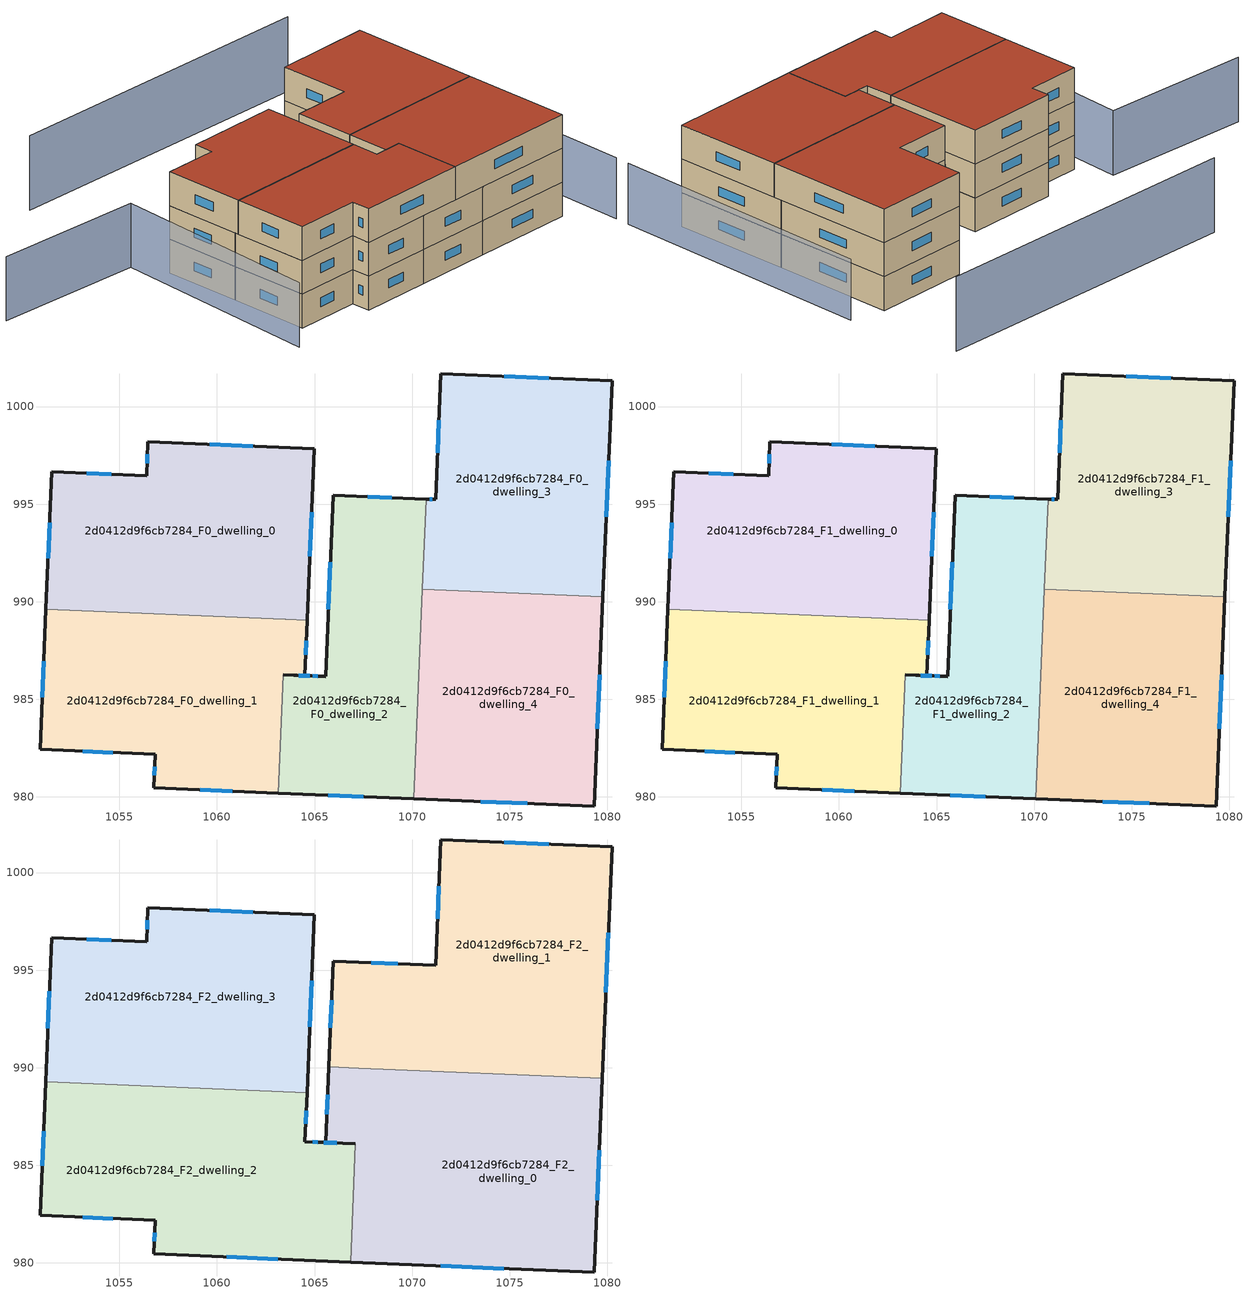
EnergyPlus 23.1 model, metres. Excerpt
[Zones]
2d0412d9f6cb7284_F0_dwelling_0
 floor ground (EU_floor_Construction): 1065,997.84 1064.63,989.06 1051.23,989.62 1051.52,996.66 1056.39,996.46 1056.46,998.19 z0
 wall outside (EU_wall_Construction): 1064.63,989.06 1065,997.84 1056.46,998.19 1056.39,996.46 1051.52,996.66 1051.23,989.62 z0:3
 wall to 2d0412d9f6cb7284_F0_dwelling_1 (EU_wall_Construction): 1051.23,989.62 1063.51,989.11 1064.63,989.06 z0:3
 window (EU_Window_Construction): 1051.41,994.05 1051.34,992.23 / 1054.58,996.54 1053.33,996.59 / 1056.43,997.55 1056.42,997.1 / 1061.83,997.97 1059.63,998.06 / 1064.77,992.32 1064.86,994.58 z1.11:1.89
2d0412d9f6cb7284_F0_dwelling_1
 floor ground (EU_floor_Construction): 1064.63,989.06 1064.51,986.21 1065.57,986.16 1063.39,986.25 1063.14,980.19 1056.77,980.46 1056.84,982.17 1050.93,982.42 1051.23,989.62 z0
 wall outside (EU_wall_Construction): 1051.23,989.62 1050.93,982.42 1056.84,982.17 1056.77,980.46 1063.14,980.19 / 1063.39,986.25 1065.57,986.16 1064.51,986.21 1064.63,989.06 z0:3
 wall to 2d0412d9f6cb7284_F0_dwelling_2 (EU_wall_Construction): 1063.14,980.19 1063.39,986.25 z0:3
 window (EU_Window_Construction): 1053.12,982.33 1054.65,982.27 / 1051.12,986.95 1051.04,985.09 / 1064.55,987.27 1064.58,988 / 1065.18,986.18 1064.9,986.19 / 1064.2,986.21 1064.76,986.19 / 1059.13,980.36 1060.78,980.29 / 1056.81,981.54 1056.8,981.09 z1.11:1.89
2d0412d9f6cb7284_F0_dwelling_2
 floor ground (EU_floor_Construction): 1070.72,995.26 1070.08,979.9 1063.14,980.19 1063.39,986.25 1065.57,986.17 1065.96,995.46 z0
 wall outside (EU_wall_Construction): 1070.72,995.26 1065.96,995.46 1065.57,986.17 1063.39,986.25 / 1063.14,980.19 1070.08,979.9 z0:3
 wall to 2d0412d9f6cb7284_F0_dwelling_4 (EU_wall_Construction): 1070.08,979.9 1070.53,990.63 z0:3
 wall to 2d0412d9f6cb7284_F0_dwelling_3 (EU_wall_Construction): 1070.53,990.63 1070.72,995.26 z0:3
 window (EU_Window_Construction): 1064.76,986.2 1064.2,986.22 / 1065.81,992.01 1065.71,989.61 / 1068.95,995.33 1067.72,995.38 / 1065.71,980.08 1067.5,980.01 z1.11:1.89
2d0412d9f6cb7284_F0_dwelling_3
 floor ground (EU_floor_Construction): 1080.25,1001.32 1079.78,990.25 1070.53,990.63 1070.72,995.26 1071.2,995.24 1071.47,1001.68 z0
 wall outside (EU_wall_Construction): 1079.78,990.25 1080.25,1001.32 1071.47,1001.68 1071.2,995.24 1070.72,995.26 z0:3
 wall to 2d0412d9f6cb7284_F0_dwelling_4 (EU_wall_Construction): 1070.53,990.63 1079.78,990.25 z0:3
 window (EU_Window_Construction): 1071.37,999.29 1071.3,997.63 / 1076.99,1001.45 1074.73,1001.55 / 1079.96,994.35 1080.08,997.21 / 1071.02,995.25 1070.9,995.25 z1.11:1.89
2d0412d9f6cb7284_F0_dwelling_4
 floor ground (EU_floor_Construction): 1079.78,990.25 1079.33,979.51 1070.08,979.9 1070.53,990.63 z0
 wall outside (EU_wall_Construction): 1070.08,979.9 1079.33,979.51 1079.78,990.25 z0:3
 window (EU_Window_Construction): 1079.5,983.49 1079.62,986.26 / 1073.51,979.75 1075.9,979.65 z1.11:1.89
2d0412d9f6cb7284_F1_dwelling_0
 floor to 2d0412d9f6cb7284_F0_dwelling_0 (EU_floor_Construction): 1065,997.84 1064.63,989.06 1051.23,989.62 1051.52,996.66 1056.39,996.46 1056.46,998.19 z3
 wall outside (EU_wall_Construction): 1064.63,989.06 1065,997.84 1056.46,998.19 1056.39,996.46 1051.52,996.66 1051.23,989.62 z3:6
 wall to 2d0412d9f6cb7284_F1_dwelling_1 (EU_wall_Construction): 1051.23,989.62 1063.51,989.11 1064.63,989.06 z3:6
 window (EU_Window_Construction): 1051.41,994.05 1051.34,992.23 / 1054.58,996.54 1053.33,996.59 / 1056.43,997.55 1056.42,997.1 / 1061.83,997.97 1059.63,998.06 / 1064.77,992.32 1064.86,994.58 z4.11:4.89
2d0412d9f6cb7284_F1_dwelling_1
 floor to 2d0412d9f6cb7284_F0_dwelling_1 (EU_floor_Construction): 1064.63,989.06 1064.51,986.21 1065.57,986.16 1063.39,986.25 1063.14,980.19 1056.77,980.46 1056.84,982.17 1050.93,982.42 1051.23,989.62 z3
 wall outside (EU_wall_Construction): 1051.23,989.62 1050.93,982.42 1056.84,982.17 1056.77,980.46 1063.14,980.19 / 1063.39,986.25 1065.57,986.16 1064.51,986.21 1064.63,989.06 z3:6
 wall to 2d0412d9f6cb7284_F1_dwelling_2 (EU_wall_Construction): 1063.14,980.19 1063.39,986.25 z3:6
 window (EU_Window_Construction): 1053.12,982.33 1054.65,982.27 / 1051.12,986.95 1051.04,985.09 / 1064.55,987.27 1064.58,988 / 1065.18,986.18 1064.9,986.19 / 1064.2,986.21 1064.76,986.19 / 1059.13,980.36 1060.78,980.29 / 1056.81,981.54 1056.8,981.09 z4.11:4.89
2d0412d9f6cb7284_F1_dwelling_2
 floor to 2d0412d9f6cb7284_F0_dwelling_2 (EU_floor_Construction): 1070.72,995.26 1070.08,979.9 1063.14,980.19 1063.39,986.25 1065.57,986.17 1065.96,995.46 z3
 wall outside (EU_wall_Construction): 1070.72,995.26 1065.96,995.46 1065.57,986.17 1063.39,986.25 / 1063.14,980.19 1070.08,979.9 z3:6
 wall to 2d0412d9f6cb7284_F1_dwelling_4 (EU_wall_Construction): 1070.08,979.9 1070.53,990.63 z3:6
 wall to 2d0412d9f6cb7284_F1_dwelling_3 (EU_wall_Construction): 1070.53,990.63 1070.72,995.26 z3:6
 window (EU_Window_Construction): 1064.76,986.2 1064.2,986.22 / 1065.81,992.01 1065.71,989.61 / 1068.95,995.33 1067.72,995.38 / 1065.71,980.08 1067.5,980.01 z4.11:4.89
 ceiling adiabatic (EU_roof_Construction): 1067.1,986.09 1065.57,986.17 1063.39,986.25 z6
2d0412d9f6cb7284_F1_dwelling_3
 floor to 2d0412d9f6cb7284_F0_dwelling_3 (EU_floor_Construction): 1080.25,1001.32 1079.78,990.25 1070.53,990.63 1070.72,995.26 1071.2,995.24 1071.47,1001.68 z3
 wall outside (EU_wall_Construction): 1079.78,990.25 1080.25,1001.32 1071.47,1001.68 1071.2,995.24 1070.72,995.26 z3:6
 wall to 2d0412d9f6cb7284_F1_dwelling_4 (EU_wall_Construction): 1070.53,990.63 1079.78,990.25 z3:6
 window (EU_Window_Construction): 1071.37,999.29 1071.3,997.63 / 1076.99,1001.45 1074.73,1001.55 / 1079.96,994.35 1080.08,997.21 / 1071.02,995.25 1070.9,995.25 z4.11:4.89
2d0412d9f6cb7284_F1_dwelling_4
 floor to 2d0412d9f6cb7284_F0_dwelling_4 (EU_floor_Construction): 1079.78,990.25 1079.33,979.51 1070.08,979.9 1070.53,990.63 z3
 wall outside (EU_wall_Construction): 1070.08,979.9 1079.33,979.51 1079.78,990.25 z3:6
 window (EU_Window_Construction): 1079.5,983.49 1079.62,986.26 / 1073.51,979.75 1075.9,979.65 z4.11:4.89
2d0412d9f6cb7284_F2_dwelling_0
 floor to 2d0412d9f6cb7284_F1_dwelling_4 (EU_floor_Construction): 1079.75,989.45 1079.33,979.51 1070.08,979.9 1070.49,989.84 z6
 floor to 2d0412d9f6cb7284_F1_dwelling_2 (EU_floor_Construction): 1070.49,989.84 1070.08,979.9 1066.84,980.03 1067.1,986.09 1065.57,986.16 1065.73,990.04 z6
 wall outside (EU_wall_Construction): 1066.84,980.03 1079.33,979.51 1079.75,989.45 / 1064.51,986.21 1067.1,986.09 / 1064.51,986.21 1065.57,986.16 / 1065.73,990.04 1065.57,986.16 z6:9
 wall to 2d0412d9f6cb7284_F2_dwelling_2 (EU_wall_Construction): 1067.1,986.09 1066.84,980.03 z6:9
 wall to 2d0412d9f6cb7284_F2_dwelling_1 (EU_wall_Construction): 1079.75,989.45 1067.26,989.98 1065.73,990.04 z6:9
 window (EU_Window_Construction): 1079.49,983.2 1079.6,985.77 / 1071.48,979.84 1074.7,979.7 / 1065.47,986.17 1066.14,986.14 / 1064.9,986.19 1065.18,986.18 / 1065.67,988.6 1065.63,987.6 z7.11:7.89
 roof outside (EU_roof_Construction): 1079.33,979.51 1079.75,989.45 1065.73,990.04 1065.57,986.16 1064.51,986.21 1067.1,986.09 1066.84,980.03 z9
2d0412d9f6cb7284_F2_dwelling_1
 floor to 2d0412d9f6cb7284_F1_dwelling_3 (EU_floor_Construction): 1080.25,1001.32 1079.78,990.25 1070.53,990.63 1070.72,995.26 1071.2,995.24 1071.47,1001.68 z6
 floor to 2d0412d9f6cb7284_F1_dwelling_4 (EU_floor_Construction): 1079.78,990.25 1079.75,989.45 1070.49,989.84 1070.53,990.63 z6
 floor to 2d0412d9f6cb7284_F1_dwelling_2 (EU_floor_Construction): 1070.72,995.26 1070.49,989.84 1065.73,990.04 1065.96,995.46 z6
 wall outside (EU_wall_Construction): 1079.75,989.45 1080.25,1001.32 1071.47,1001.68 1071.2,995.24 1065.96,995.46 1065.73,990.05 z6:9
 window (EU_Window_Construction): 1065.87,993.45 1065.81,992.05 / 1069.26,995.32 1067.9,995.38 / 1071.37,999.29 1071.3,997.63 / 1076.99,1001.45 1074.73,1001.55 / 1079.94,993.85 1080.06,996.92 z7.11:7.89
 roof outside (EU_roof_Construction): 1079.75,989.45 1080.25,1001.32 1071.47,1001.68 1071.2,995.24 1065.96,995.46 1065.73,990.05 z9
2d0412d9f6cb7284_F2_dwelling_2
 floor to 2d0412d9f6cb7284_F1_dwelling_1 (EU_floor_Construction): 1064.61,988.71 1064.51,986.21 1065.14,986.18 1063.39,986.25 1063.14,980.19 1056.77,980.46 1056.84,982.17 1050.93,982.42 1051.21,989.27 z6
 floor to 2d0412d9f6cb7284_F1_dwelling_2 (EU_floor_Construction): 1067.1,986.09 1066.84,980.03 1063.14,980.19 1063.39,986.25 z6
 wall outside (EU_wall_Construction): 1051.21,989.27 1050.93,982.42 1056.84,982.17 1056.77,980.46 1066.84,980.03 / 1067.1,986.09 1064.51,986.2 1064.61,988.71 z6:9
 wall to 2d0412d9f6cb7284_F2_dwelling_3 (EU_wall_Construction): 1064.61,988.71 1051.21,989.27 z6:9
 window (EU_Window_Construction): 1056.81,981.54 1056.8,981.09 / 1053.12,982.33 1054.65,982.27 / 1051.11,986.73 1051.03,984.96 / 1064.55,987.13 1064.58,987.78 / 1066.14,986.13 1065.47,986.16 / 1060.51,980.3 1063.11,980.19 z7.11:7.89
 roof outside (EU_roof_Construction): 1066.84,980.03 1067.1,986.09 1064.51,986.2 1064.61,988.71 1051.21,989.27 1050.93,982.42 1056.84,982.17 1056.77,980.46 z9
2d0412d9f6cb7284_F2_dwelling_3
 floor to 2d0412d9f6cb7284_F1_dwelling_0 (EU_floor_Construction): 1065,997.84 1064.63,989.06 1051.23,989.62 1051.52,996.66 1056.39,996.46 1056.46,998.19 z6
 floor to 2d0412d9f6cb7284_F1_dwelling_1 (EU_floor_Construction): 1064.63,989.06 1064.61,988.71 1051.21,989.27 1051.23,989.62 z6
 wall outside (EU_wall_Construction): 1064.61,988.71 1065,997.84 1056.46,998.19 1056.39,996.46 1051.52,996.66 1051.21,989.27 z6:9
 window (EU_Window_Construction): 1061.83,997.97 1059.63,998.06 / 1064.76,992.1 1064.86,994.45 / 1051.41,993.92 1051.33,992.02 / 1054.58,996.54 1053.33,996.59 / 1056.43,997.55 1056.42,997.1 z7.11:7.89
 roof outside (EU_roof_Construction): 1064.61,988.71 1065,997.84 1056.46,998.19 1056.39,996.46 1051.52,996.66 1051.21,989.27 z9
shading: 1081.75,975.97 1083.23,1000.38 z0:5.4; 1036.74,1001.15 1050.31,999.7 / 1050.31,999.7 1048.26,980.45 z0:5.7; 1081.99,1010.29 1052.81,1012.32 z0:6.6
[Building]
EU S2 Campaign: North Axis=0; Terrain=City; Solar Distribution=FullExterior
[Site:Location]
Cape.Town.Intl.AP: Latitude=-33.965; Longitude=18.602; Time Zone=2; Elevation=46
[SizingPeriod:WeatherFileDays]
AnnualSizingPeriod: Begin Month=1; Begin Day of Month=1; End Month=12; End Day of Month=31; Day of Week for Start Day=Monday; Use Weather File Daylight Saving Period=No; Use Weather File Rain and Snow Indicators=No
[MATERIAL]
EU_InternalMass_Material: Roughness=MediumRough; Thickness=0.1; Conductivity=1; Density=1800; Specific Heat=900; Thermal Absorptance=0.9; Solar Absorptance=0.7; Visible Absorptance=0.7
[MATERIAL:NOMASS] Roughness=MediumRough; Thermal Absorptance=0.9; Solar Absorptance=0.7; Visible Absorptance=0.7
Name | Thermal Resistance
EU_wall_NoMass | 0.457447
EU_roof_NoMass | 0.416234
EU_floor_NoMass | 1.09226
[WINDOWMATERIAL:SIMPLEGLAZINGSYSTEM]
EU_Window_SimpleGlazing: UFactor=4.7504; Solar Heat Gain Coefficient=0.85; Visible Transmittance=0.85
[CONSTRUCTION]
EU_wall_Construction: EU_wall_NoMass
EU_roof_Construction: EU_roof_NoMass
EU_floor_Construction: EU_floor_NoMass
EU_Window_Construction: EU_Window_SimpleGlazing
EU_InternalMass_Construction: EU_InternalMass_Material
[ZONE] Type=1; Multiplier=1; Ceiling Height=autocalculate; Floor Area=autocalculate; Part of Total Floor Area=Yes
Name | Volume
2d0412d9f6cb7284_F0_dwelling_0; 2d0412d9f6cb7284_F1_dwelling_0 | 328.113
2d0412d9f6cb7284_F2_dwelling_0 | 391.106
2d0412d9f6cb7284_F0_dwelling_1; 2d0412d9f6cb7284_F1_dwelling_1 | 308.237
2d0412d9f6cb7284_F2_dwelling_1 | 398.217
2d0412d9f6cb7284_F0_dwelling_2; 2d0412d9f6cb7284_F1_dwelling_2 | 259.562
2d0412d9f6cb7284_F2_dwelling_2 | 361.729
2d0412d9f6cb7284_F0_dwelling_3; 2d0412d9f6cb7284_F1_dwelling_3 | 298.63
2d0412d9f6cb7284_F2_dwelling_3 | 342.099
2d0412d9f6cb7284_F0_dwelling_4; 2d0412d9f6cb7284_F1_dwelling_4 | 298.641
[INTERNALMASS] Construction=EU_InternalMass_Construction
Name | Zone or ZoneList | Surface Area
2d0412d9f6cb7284_F0_dwelling_0_EU_InternalMass | 2d0412d9f6cb7284_F0_dwelling_0 | 109.374
2d0412d9f6cb7284_F0_dwelling_1_EU_InternalMass | 2d0412d9f6cb7284_F0_dwelling_1 | 102.751
2d0412d9f6cb7284_F0_dwelling_2_EU_InternalMass | 2d0412d9f6cb7284_F0_dwelling_2 | 86.5131
2d0412d9f6cb7284_F0_dwelling_3_EU_InternalMass | 2d0412d9f6cb7284_F0_dwelling_3 | 99.5426
2d0412d9f6cb7284_F0_dwelling_4_EU_InternalMass | 2d0412d9f6cb7284_F0_dwelling_4 | 99.5471
2d0412d9f6cb7284_F1_dwelling_0_EU_InternalMass | 2d0412d9f6cb7284_F1_dwelling_0 | 109.374
2d0412d9f6cb7284_F1_dwelling_1_EU_InternalMass | 2d0412d9f6cb7284_F1_dwelling_1 | 102.751
2d0412d9f6cb7284_F1_dwelling_2_EU_InternalMass | 2d0412d9f6cb7284_F1_dwelling_2 | 86.5131
2d0412d9f6cb7284_F1_dwelling_3_EU_InternalMass | 2d0412d9f6cb7284_F1_dwelling_3 | 99.5426
2d0412d9f6cb7284_F1_dwelling_4_EU_InternalMass | 2d0412d9f6cb7284_F1_dwelling_4 | 99.5471
2d0412d9f6cb7284_F2_dwelling_0_EU_InternalMass | 2d0412d9f6cb7284_F2_dwelling_0 | 130.381
2d0412d9f6cb7284_F2_dwelling_1_EU_InternalMass | 2d0412d9f6cb7284_F2_dwelling_1 | 132.734
2d0412d9f6cb7284_F2_dwelling_2_EU_InternalMass | 2d0412d9f6cb7284_F2_dwelling_2 | 120.576
2d0412d9f6cb7284_F2_dwelling_3_EU_InternalMass | 2d0412d9f6cb7284_F2_dwelling_3 | 114.033
[OTHEREQUIPMENT] Fuel Type=Electricity; Design Level Calculation Method=Watts/Area; Power per Zone Floor Area=1; Fraction Latent=0; Fraction Radiant=0; Fraction Lost=0; Carbon Dioxide Generation Rate=0; EndUse Subcategory=EU_Step8_InternalGains
Name | Zone or ZoneList or Space or SpaceList | Schedule
EU_Step8_InternalGain_2d0412d9f6cb7284_F0_dwelling_0_f000 | 2d0412d9f6cb7284_F0_dwelling_0 | EU_Step8_GainSchedule_2d0412d9f6cb7284_F0_dwelling_0_f000
EU_Step8_InternalGain_2d0412d9f6cb7284_F0_dwelling_1_f000 | 2d0412d9f6cb7284_F0_dwelling_1 | EU_Step8_GainSchedule_2d0412d9f6cb7284_F0_dwelling_1_f000
EU_Step8_InternalGain_2d0412d9f6cb7284_F0_dwelling_2_f000 | 2d0412d9f6cb7284_F0_dwelling_2 | EU_Step8_GainSchedule_2d0412d9f6cb7284_F0_dwelling_2_f000
EU_Step8_InternalGain_2d0412d9f6cb7284_F0_dwelling_3_f000 | 2d0412d9f6cb7284_F0_dwelling_3 | EU_Step8_GainSchedule_2d0412d9f6cb7284_F0_dwelling_3_f000
EU_Step8_InternalGain_2d0412d9f6cb7284_F0_dwelling_4_f000 | 2d0412d9f6cb7284_F0_dwelling_4 | EU_Step8_GainSchedule_2d0412d9f6cb7284_F0_dwelling_4_f000
EU_Step8_InternalGain_2d0412d9f6cb7284_F1_dwelling_0_f000 | 2d0412d9f6cb7284_F1_dwelling_0 | EU_Step8_GainSchedule_2d0412d9f6cb7284_F1_dwelling_0_f000
EU_Step8_InternalGain_2d0412d9f6cb7284_F1_dwelling_1_f000 | 2d0412d9f6cb7284_F1_dwelling_1 | EU_Step8_GainSchedule_2d0412d9f6cb7284_F1_dwelling_1_f000
EU_Step8_InternalGain_2d0412d9f6cb7284_F1_dwelling_2_f000 | 2d0412d9f6cb7284_F1_dwelling_2 | EU_Step8_GainSchedule_2d0412d9f6cb7284_F1_dwelling_2_f000
EU_Step8_InternalGain_2d0412d9f6cb7284_F1_dwelling_3_f000 | 2d0412d9f6cb7284_F1_dwelling_3 | EU_Step8_GainSchedule_2d0412d9f6cb7284_F1_dwelling_3_f000
EU_Step8_InternalGain_2d0412d9f6cb7284_F1_dwelling_4_f000 | 2d0412d9f6cb7284_F1_dwelling_4 | EU_Step8_GainSchedule_2d0412d9f6cb7284_F1_dwelling_4_f000
EU_Step8_InternalGain_2d0412d9f6cb7284_F2_dwelling_0_f000 | 2d0412d9f6cb7284_F2_dwelling_0 | EU_Step8_GainSchedule_2d0412d9f6cb7284_F2_dwelling_0_f000
EU_Step8_InternalGain_2d0412d9f6cb7284_F2_dwelling_1_f000 | 2d0412d9f6cb7284_F2_dwelling_1 | EU_Step8_GainSchedule_2d0412d9f6cb7284_F2_dwelling_1_f000
EU_Step8_InternalGain_2d0412d9f6cb7284_F2_dwelling_2_f000 | 2d0412d9f6cb7284_F2_dwelling_2 | EU_Step8_GainSchedule_2d0412d9f6cb7284_F2_dwelling_2_f000
EU_Step8_InternalGain_2d0412d9f6cb7284_F2_dwelling_3_f000 | 2d0412d9f6cb7284_F2_dwelling_3 | EU_Step8_GainSchedule_2d0412d9f6cb7284_F2_dwelling_3_f000
[ZONEVENTILATION:DESIGNFLOWRATE] Schedule=EU_AlwaysOn; Design Flow Rate Calculation Method=AirChanges/Hour; Air Changes per Hour=0.690967; Ventilation Type=Natural; Fan Pressure Rise=0; Fan Total Efficiency=1; Constant Term Coefficient=1; Temperature Term Coefficient=0; Velocity Term Coefficient=0; Velocity Squared Term Coefficient=0; Minimum Indoor Temperature=-100; Maximum Indoor Temperature=100; Delta Temperature=-100; Minimum Outdoor Temperature=-100; Maximum Outdoor Temperature=100; Maximum Wind Speed=40
Name | Zone or ZoneList or Space or SpaceList
EU_ConstantAir_2d0412d9f6cb7284_F0_dwelling_0 | 2d0412d9f6cb7284_F0_dwelling_0
EU_ConstantAir_2d0412d9f6cb7284_F0_dwelling_1 | 2d0412d9f6cb7284_F0_dwelling_1
EU_ConstantAir_2d0412d9f6cb7284_F0_dwelling_2 | 2d0412d9f6cb7284_F0_dwelling_2
EU_ConstantAir_2d0412d9f6cb7284_F0_dwelling_3 | 2d0412d9f6cb7284_F0_dwelling_3
EU_ConstantAir_2d0412d9f6cb7284_F0_dwelling_4 | 2d0412d9f6cb7284_F0_dwelling_4
EU_ConstantAir_2d0412d9f6cb7284_F1_dwelling_0 | 2d0412d9f6cb7284_F1_dwelling_0
EU_ConstantAir_2d0412d9f6cb7284_F1_dwelling_1 | 2d0412d9f6cb7284_F1_dwelling_1
EU_ConstantAir_2d0412d9f6cb7284_F1_dwelling_2 | 2d0412d9f6cb7284_F1_dwelling_2
EU_ConstantAir_2d0412d9f6cb7284_F1_dwelling_3 | 2d0412d9f6cb7284_F1_dwelling_3
EU_ConstantAir_2d0412d9f6cb7284_F1_dwelling_4 | 2d0412d9f6cb7284_F1_dwelling_4
EU_ConstantAir_2d0412d9f6cb7284_F2_dwelling_0 | 2d0412d9f6cb7284_F2_dwelling_0
EU_ConstantAir_2d0412d9f6cb7284_F2_dwelling_1 | 2d0412d9f6cb7284_F2_dwelling_1
EU_ConstantAir_2d0412d9f6cb7284_F2_dwelling_2 | 2d0412d9f6cb7284_F2_dwelling_2
EU_ConstantAir_2d0412d9f6cb7284_F2_dwelling_3 | 2d0412d9f6cb7284_F2_dwelling_3
[HVACTEMPLATE:THERMOSTAT] Constant Heating Setpoint=20; Constant Cooling Setpoint=50
EU_HeatOnly_2d0412d9f6cb7284_F0_dwelling_0; EU_HeatOnly_2d0412d9f6cb7284_F0_dwelling_1; EU_HeatOnly_2d0412d9f6cb7284_F0_dwelling_2; EU_HeatOnly_2d0412d9f6cb7284_F0_dwelling_3; EU_HeatOnly_2d0412d9f6cb7284_F0_dwelling_4; EU_HeatOnly_2d0412d9f6cb7284_F1_dwelling_0; EU_HeatOnly_2d0412d9f6cb7284_F1_dwelling_1; EU_HeatOnly_2d0412d9f6cb7284_F1_dwelling_2; EU_HeatOnly_2d0412d9f6cb7284_F1_dwelling_3; EU_HeatOnly_2d0412d9f6cb7284_F1_dwelling_4; EU_HeatOnly_2d0412d9f6cb7284_F2_dwelling_0; EU_HeatOnly_2d0412d9f6cb7284_F2_dwelling_1; EU_HeatOnly_2d0412d9f6cb7284_F2_dwelling_2; EU_HeatOnly_2d0412d9f6cb7284_F2_dwelling_3
[HVACTEMPLATE:ZONE:IDEALLOADSAIRSYSTEM] System Availability Schedule=EU_AlwaysOn; Maximum Heating Supply Air Temperature=50; Minimum Cooling Supply Air Temperature=13; Maximum Heating Supply Air Humidity Ratio=0.0156; Minimum Cooling Supply Air Humidity Ratio=0.0077; Heating Limit=NoLimit; Cooling Limit=NoLimit; Heating Availability Schedule=EU_AlwaysOn; Cooling Availability Schedule=EU_CoolingOff; Dehumidification Control Type=ConstantSensibleHeatRatio; Cooling Sensible Heat Ratio=0.7; Dehumidification Setpoint=60; Humidification Control Type=None; Humidification Setpoint=30; Outdoor Air Method=None; Outdoor Air Flow Rate per Person=0.00944; Outdoor Air Flow Rate per Zone Floor Area=0; Outdoor Air Flow Rate per Zone=0; Demand Controlled Ventilation Type=None; Outdoor Air Economizer Type=NoEconomizer; Heat Recovery Type=None; Sensible Heat Recovery Effectiveness=0.7; Latent Heat Recovery Effectiveness=0.65
Name | Template Thermostat
2d0412d9f6cb7284_F0_dwelling_0 | EU_HeatOnly_2d0412d9f6cb7284_F0_dwelling_0
2d0412d9f6cb7284_F0_dwelling_1 | EU_HeatOnly_2d0412d9f6cb7284_F0_dwelling_1
2d0412d9f6cb7284_F0_dwelling_2 | EU_HeatOnly_2d0412d9f6cb7284_F0_dwelling_2
2d0412d9f6cb7284_F0_dwelling_3 | EU_HeatOnly_2d0412d9f6cb7284_F0_dwelling_3
2d0412d9f6cb7284_F0_dwelling_4 | EU_HeatOnly_2d0412d9f6cb7284_F0_dwelling_4
2d0412d9f6cb7284_F1_dwelling_0 | EU_HeatOnly_2d0412d9f6cb7284_F1_dwelling_0
2d0412d9f6cb7284_F1_dwelling_1 | EU_HeatOnly_2d0412d9f6cb7284_F1_dwelling_1
2d0412d9f6cb7284_F1_dwelling_2 | EU_HeatOnly_2d0412d9f6cb7284_F1_dwelling_2
2d0412d9f6cb7284_F1_dwelling_3 | EU_HeatOnly_2d0412d9f6cb7284_F1_dwelling_3
2d0412d9f6cb7284_F1_dwelling_4 | EU_HeatOnly_2d0412d9f6cb7284_F1_dwelling_4
2d0412d9f6cb7284_F2_dwelling_0 | EU_HeatOnly_2d0412d9f6cb7284_F2_dwelling_0
2d0412d9f6cb7284_F2_dwelling_1 | EU_HeatOnly_2d0412d9f6cb7284_F2_dwelling_1
2d0412d9f6cb7284_F2_dwelling_2 | EU_HeatOnly_2d0412d9f6cb7284_F2_dwelling_2
2d0412d9f6cb7284_F2_dwelling_3 | EU_HeatOnly_2d0412d9f6cb7284_F2_dwelling_3
[SIZING:ZONE] Zone Cooling Design Supply Air Temperature Input Method=SupplyAirTemperature; Zone Cooling Design Supply Air Temperature=13; Zone Heating Design Supply Air Temperature Input Method=SupplyAirTemperature; Zone Heating Design Supply Air Temperature=50; Zone Cooling Design Supply Air Humidity Ratio=0.008; Zone Heating Design Supply Air Humidity Ratio=0.008; Cooling Design Air Flow Method=DesignDay; Cooling Design Air Flow Rate=0; Cooling Minimum Air Flow per Zone Floor Area=0.000762; Cooling Minimum Air Flow=0; Cooling Minimum Air Flow Fraction=0.2; Heating Design Air Flow Method=DesignDay; Heating Design Air Flow Rate=0; Heating Maximum Air Flow per Zone Floor Area=0.002032; Heating Maximum Air Flow=0.141576; Heating Maximum Air Flow Fraction=0.3; Account for Dedicated Outdoor Air System=No; Dedicated Outdoor Air System Control Strategy=NeutralSupplyAir; Dedicated Outdoor Air Low Setpoint Temperature for Design=autosize; Dedicated Outdoor Air High Setpoint Temperature for Design=autosize; Zone Load Sizing Method=Sensible Load Only No Latent Load; Zone Latent Cooling Design Supply Air Humidity Ratio Input Method=HumidityRatioDifference; Zone Cooling Design Supply Air Humidity Ratio Difference=0.005; Zone Latent Heating Design Supply Air Humidity Ratio Input Method=HumidityRatioDifference; Zone Humidification Design Supply Air Humidity Ratio Difference=0.005
2d0412d9f6cb7284_F0_dwelling_0; 2d0412d9f6cb7284_F0_dwelling_1; 2d0412d9f6cb7284_F0_dwelling_2; 2d0412d9f6cb7284_F0_dwelling_3; 2d0412d9f6cb7284_F0_dwelling_4; 2d0412d9f6cb7284_F1_dwelling_0; 2d0412d9f6cb7284_F1_dwelling_1; 2d0412d9f6cb7284_F1_dwelling_2; 2d0412d9f6cb7284_F1_dwelling_3; 2d0412d9f6cb7284_F1_dwelling_4; 2d0412d9f6cb7284_F2_dwelling_0; 2d0412d9f6cb7284_F2_dwelling_1; 2d0412d9f6cb7284_F2_dwelling_2; 2d0412d9f6cb7284_F2_dwelling_3
[SCHEDULE:CONSTANT]
Name | Hourly Value
EU_AlwaysOn | 1
EU_CoolingOff | 0
[SCHEDULE:FILE] Column Number=1; Rows to Skip at Top=0; Number of Hours of Data=8760; Column Separator=Comma; Interpolate to Timestep=No; Minutes per Item=60; Adjust Schedule for Daylight Savings=Yes
Name | File
EU_Step8_GainSchedule_2d0412d9f6cb7284_F0_dwelling_0_f000 | ../../schedules/2d0412d9f6cb7284/2d0412d9f6cb7284_F0_dwelling_0_f000_gain.csv
EU_Step8_GainSchedule_2d0412d9f6cb7284_F0_dwelling_1_f000 | ../../schedules/2d0412d9f6cb7284/2d0412d9f6cb7284_F0_dwelling_1_f000_gain.csv
EU_Step8_GainSchedule_2d0412d9f6cb7284_F0_dwelling_2_f000 | ../../schedules/2d0412d9f6cb7284/2d0412d9f6cb7284_F0_dwelling_2_f000_gain.csv
EU_Step8_GainSchedule_2d0412d9f6cb7284_F0_dwelling_3_f000 | ../../schedules/2d0412d9f6cb7284/2d0412d9f6cb7284_F0_dwelling_3_f000_gain.csv
EU_Step8_GainSchedule_2d0412d9f6cb7284_F0_dwelling_4_f000 | ../../schedules/2d0412d9f6cb7284/2d0412d9f6cb7284_F0_dwelling_4_f000_gain.csv
EU_Step8_GainSchedule_2d0412d9f6cb7284_F1_dwelling_0_f000 | ../../schedules/2d0412d9f6cb7284/2d0412d9f6cb7284_F1_dwelling_0_f000_gain.csv
EU_Step8_GainSchedule_2d0412d9f6cb7284_F1_dwelling_1_f000 | ../../schedules/2d0412d9f6cb7284/2d0412d9f6cb7284_F1_dwelling_1_f000_gain.csv
EU_Step8_GainSchedule_2d0412d9f6cb7284_F1_dwelling_2_f000 | ../../schedules/2d0412d9f6cb7284/2d0412d9f6cb7284_F1_dwelling_2_f000_gain.csv
EU_Step8_GainSchedule_2d0412d9f6cb7284_F1_dwelling_3_f000 | ../../schedules/2d0412d9f6cb7284/2d0412d9f6cb7284_F1_dwelling_3_f000_gain.csv
EU_Step8_GainSchedule_2d0412d9f6cb7284_F1_dwelling_4_f000 | ../../schedules/2d0412d9f6cb7284/2d0412d9f6cb7284_F1_dwelling_4_f000_gain.csv
EU_Step8_GainSchedule_2d0412d9f6cb7284_F2_dwelling_0_f000 | ../../schedules/2d0412d9f6cb7284/2d0412d9f6cb7284_F2_dwelling_0_f000_gain.csv
EU_Step8_GainSchedule_2d0412d9f6cb7284_F2_dwelling_1_f000 | ../../schedules/2d0412d9f6cb7284/2d0412d9f6cb7284_F2_dwelling_1_f000_gain.csv
EU_Step8_GainSchedule_2d0412d9f6cb7284_F2_dwelling_2_f000 | ../../schedules/2d0412d9f6cb7284/2d0412d9f6cb7284_F2_dwelling_2_f000_gain.csv
EU_Step8_GainSchedule_2d0412d9f6cb7284_F2_dwelling_3_f000 | ../../schedules/2d0412d9f6cb7284/2d0412d9f6cb7284_F2_dwelling_3_f000_gain.csv
